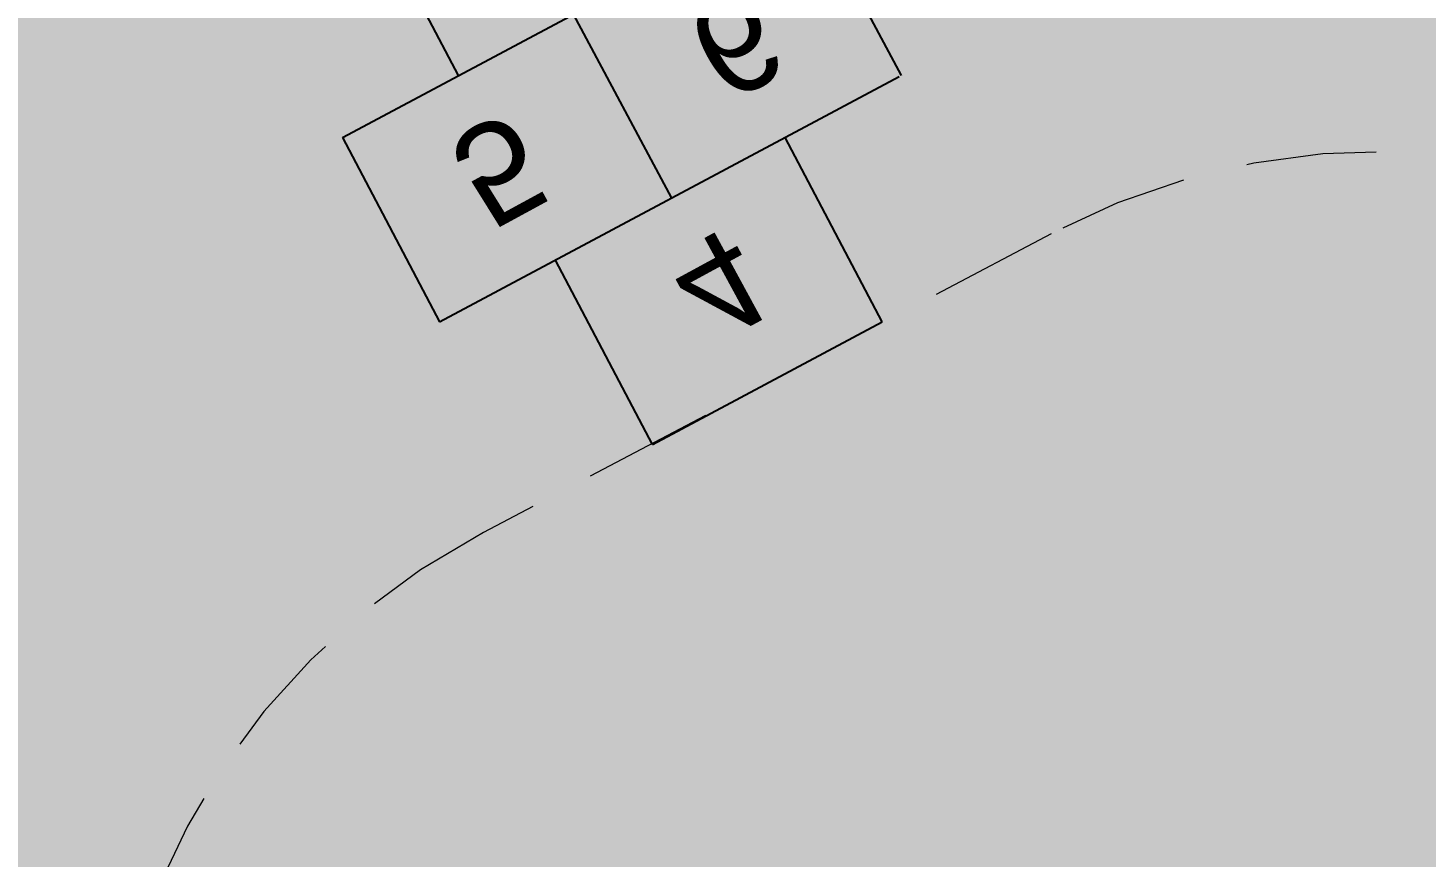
# Model space of a CAD drawing. Header units: metres. Extents: x -296 to 345, y -1036 to 474.
# Drawn here: x 228.896 to 231.58, y -233.924 to -232.332 of the extents above; entities that cross this region are included whole.
import ezdxf

# ---------------------------------------------------------------- set-up
doc = ezdxf.new("R2010")
doc.units = ezdxf.units.M
doc.linetypes.add('HIDDEN B', pattern=[0.375, 0.25, -0.125])
doc.linetypes.add('HIDDENX2', pattern=[0.75, 0.5, -0.25])
for name, color, linetype in [('DGPRO_Arboles existentes', 252, 'Continuous'), ('DGPRO_ARQ_EXISTENCIA', 7, 'Continuous'), ('DGPRO_Colores', 1, 'Continuous'), ('DGPRO_Cordon existente', 244, 'HIDDENX2'), ('DGPRO_Tactiles', 40, 'Continuous'), ('DGPRO_Topes playa de regulacion', 40, 'Continuous')]:
    doc.layers.add(name, color=color, linetype=linetype)
doc.layers.add('DGPRO_Hatch edificios', color=7, linetype='Continuous', true_color=0xd1e8ff)
doc.layers.add('SansNom [1.1]', color=7, linetype='Continuous', lineweight=0)
doc.styles.get("Standard").update_dxf_attribs({"font": 'arial.ttf'})

# ---------------------------------------------------------------- blocks, each defined once
blk = doc.blocks.new('juegos ta te ti')
at = {"layer": 'SansNom [1.1]', "color": 9, "linetype": 'HIDDEN B', "true_color": 0xc7c8ca}
blk.add_line((3773.609, 1693.2977), (3774.7686, 1693.7136), dxfattribs=at)
for centre, start, end in [((3774.3064, 1695.002), 289.7326, 19.7326), ((3773.1468, 1694.5861), 199.7326, 289.7326)]:
    blk.add_arc(centre, 1.3688, start, end, dxfattribs=at)
blk = doc.blocks.new('rayuela 2')
at = {"layer": 'DGPRO_Colores', "true_color": 0x7aafdf}
h = blk.add_hatch(color=143, dxfattribs=at)
h.dxf.hatch_style = 1
h.paths.add_polyline_path([(205.8816, -247.8585), (206.3483, -247.679), (206.4939, -248.0516), (206.0273, -248.231)])
at = {"layer": 'DGPRO_Colores', "true_color": 0xf7abae}
h = blk.add_hatch(color=241, dxfattribs=at)
h.dxf.hatch_style = 1
h.paths.add_polyline_path([(205.7918, -248.3216), (206.7252, -247.9627), (206.8708, -248.3352), (205.9375, -248.6941)])
at = {"layer": 'DGPRO_Colores', "true_color": 0x7aafdf}
h = blk.add_hatch(color=143, dxfattribs=at)
h.dxf.hatch_style = 1
h.paths.add_polyline_path([(206.1729, -248.6036), (206.6396, -248.4241), (206.7853, -248.7967), (206.3186, -248.9761)])
at = {"layer": 'DGPRO_Colores'}
for points in [[(205.8816, -247.8585), (206.3483, -247.679)], [(206.3483, -247.679), (206.4939, -248.0516)], [(205.8816, -247.8585), (206.0273, -248.231)], [(205.7918, -248.3216), (206.7252, -247.9627)], [(206.862, -248.3058), (206.7294, -247.961)], [(206.4063, -248.5138), (206.2627, -248.1405)], [(205.9375, -248.6941), (205.7918, -248.3216)], [(205.9375, -248.6941), (206.8708, -248.3352)], [(206.1729, -248.6036), (206.3186, -248.9761)]]:
    blk.add_lwpolyline(points, dxfattribs=at)
at = {"layer": 'DGPRO_Colores', "char_height": 0.191, "attachment_point": 1, "rotation": 20.5784}
for s, insert in [('4', (206.0926, -247.8962)), ('6', (206.4658, -248.1782)), ('5', (205.9845, -248.3609))]:
    blk.add_mtext_dynamic_manual_height_columns(s, width=0.396737, gutter_width=12.5, heights=[0], dxfattribs=dict(at, insert=insert))
blk = doc.blocks.new('A$C07AB3025')
at = {"layer": 'DGPRO_Tactiles', "true_color": 0x939598}
h = blk.add_hatch(dxfattribs=at)
h.set_pattern_fill('ANSI32', color=252, scale=0.01, angle=73)
h.set_pattern_definition([(118, (73.65271, -396.70366), (-0.084100758, -0.044717166), []), (118, (73.66584, -396.660725), (-0.084100758, -0.044717166), [])])
edge = h.paths.add_edge_path()
edge.add_arc((119.6361, -762.4379), 171.9931, 24.648599, 26.313064)
edge.add_arc((119.2918, -756.6039), 169.8009, 24.496689, 26.885572)
edge.add_line((270.7392, -679.8182), (269.0488, -676.4558))
edge.add_line((269.0488, -676.4558), (266.2881, -671.3466))
edge.add_line((266.2881, -671.3466), (265.1739, -669.2209))
edge.add_line((265.1739, -669.2209), (264.8198, -669.4069))
edge.add_line((264.8198, -669.4069), (265.9362, -671.5368))
edge.add_line((265.9362, -671.5368), (268.6941, -676.6407))
edge.add_line((268.6941, -676.6407), (270.3821, -679.9985))
edge.add_arc((119.2918, -756.6039), 169.4009, 24.494544, 26.885803, ccw=False)
edge.add_arc((119.6361, -762.4379), 171.5931, 24.662998, 26.315181, ccw=False)
edge.add_line((275.576, -690.8355), (275.9576, -690.7079))
at = {"layer": 'DGPRO_Tactiles', "xscale": -1, "rotation": 229.1137700190611}
blk.add_blockref('rayuela 2', (320.0675, -997.5568, -1.032), dxfattribs=at)
at = {"layer": 'DGPRO_Topes playa de regulacion', "rotation": 188.0255867183073}
blk.add_blockref('juegos ta te ti', (3768.4504, 1524.3013, -1.032), dxfattribs=at)
blk = doc.blocks.new('cordon con topo correcta')
at = {"layer": 'DGPRO_Cordon existente', "ltscale": 10, "const_width": 0.5, "elevation": -14.138}
blk.add_lwpolyline([(1911.4225, 936.4874), (1910.5095, 933.8294), (1911.9995, 931.0234, 0.24742), (1919.9685, 927.5594, 0.206491), (1923.8365, 929.3414), (1925.295, 926.5245), (1920.2385, 922.8734, 0.320003), (1919.8335, 921.6754), (1925.0825, 911.7374), (1933.1905, 896.2684), (1936.8115, 889.3884), (1940.3275, 880.6874), (1965.2565, 807.2274, 0.217909), (1968.5405, 803.7654, 0.249107), (1979.7595, 805.8894), (2049.7981, 846.9624)], format="xyb", dxfattribs=at)
blk = doc.blocks.new('arbol existente')
at = {"layer": 'DGPRO_Arboles existentes', "transparency": 33554493}
h = blk.add_hatch(color=256, dxfattribs=at)
h.dxf.hatch_style = 1
h.paths.add_polyline_path([(3519.5122, 1917.5934, 1), (3511.4411, 1917.5934, 1)])
at = {"layer": 'DGPRO_Arboles existentes'}
blk.add_circle((3515.4767, 1917.5934), 4.0355, dxfattribs=at)
blk = doc.blocks.new('hospital')
at = {"layer": 'DGPRO_Hatch edificios'}
h = blk.add_hatch(dxfattribs=at)
h.set_pattern_fill('ANSI31', color=256, scale=0.2)
edge = h.paths.add_edge_path()
edge.add_line((575.7403, 1052.3957), (620.0495, 1078.4721))
edge.add_line((620.0495, 1078.4721), (681.1877, 965.3743))
edge.add_line((681.1877, 965.3743), (733.7267, 850.4966))
edge.add_line((733.7267, 850.4966), (669.2401, 813.5806))
edge.add_line((669.2401, 813.5806), (663.7711, 815.7046))
edge.add_line((663.7711, 815.7046), (661.3901, 822.7546))
edge.add_line((661.3901, 822.7546), (655.6521, 839.2856))
edge.add_arc((533.1705, 799.4437), 128.7988, 18.019157, 20.905974)
edge.add_arc((579.5667, 824.1145), 76.9279, 16.065836, 18.952654)
edge.add_line((652.3241, 849.0996), (649.7911, 856.6806))
edge.add_arc((606.1339, 839.78), 46.8143, 21.16244, 25.23926)
edge.add_line((648.4791, 859.7416), (644.8121, 870.8606))
edge.add_line((644.8121, 870.8606), (639.0431, 887.5636))
edge.add_arc((483.2836, 816.083), 171.3782, 24.651177, 28.728001)
edge.add_line((633.5672, 898.4563), (624.0721, 917.3436))
edge.add_line((624.0721, 917.3436), (617.7171, 929.2086))
edge.add_arc((621.2778, 930.2168), 3.7006, 132.0512, 195.8084, ccw=False)
edge.add_line((618.7991, 932.9646), (620.2756, 934.0308))
edge.add_line((620.2756, 934.0308), (618.8171, 936.8476))
edge.add_line((618.8171, 936.8476), (612.7641, 938.7926))
edge.add_line((612.7641, 938.7926), (606.7178, 950.2868))
edge.add_line((606.7178, 950.2868), (611.1336, 952.4591))
edge.add_line((611.1336, 952.4591), (608.636, 957.3951))
edge.add_line((608.636, 957.3951), (604.0819, 955.2976))
edge.add_line((604.0819, 955.2976), (599.5488, 963.9641))
edge.add_line((599.5488, 963.9641), (604.469, 966.6564))
edge.add_line((604.469, 966.6564), (596.4105, 981.791))
edge.add_line((596.4105, 981.791), (591.6783, 979.3193))
edge.add_line((591.6783, 979.3193), (586.9184, 988.6057))
edge.add_line((586.9184, 988.6057), (591.1992, 990.9288))
edge.add_line((591.1992, 990.9288), (581.4004, 1008.7831))
edge.add_line((581.4004, 1008.7831), (577.2013, 1006.6327))
edge.add_line((577.2013, 1006.6327), (573.4617, 1013.5523))
edge.add_line((573.4617, 1013.5523), (569.4424, 1020.3207))
edge.add_line((569.4424, 1020.3207), (558.3061, 1038.5827))
edge.add_line((558.3061, 1038.5827), (563.1895, 1044.0898))
edge.add_line((563.1895, 1044.0898), (575.7403, 1052.3957))
blk = doc.blocks.new('A$C45BA266A')
at = {"layer": 'DGPRO_Arboles existentes'}
blk.add_blockref('arbol existente', (-3284.6147, -2148.5398), dxfattribs=at)
at = {"layer": 'DGPRO_Hatch edificios'}
for name, p in [('cordon con topo correcta', (-1704.8305, -1124.0424)), ('hospital', (-399.8111, -1131.5486))]:
    blk.add_blockref(name, p, dxfattribs=at)

msp = doc.modelspace()

# ---------------------------------------------------------------- block references
msp.add_blockref('A$C07AB3025', (-37.3505, 446.5382, 1.032))

# ---------------------------------------------------------------- next in the draw order: block references
at = {"layer": 'DGPRO_ARQ_EXISTENCIA'}
msp.add_blockref('A$C45BA266A', (0, 0), dxfattribs=at)

doc.saveas('drawing.dxf')
